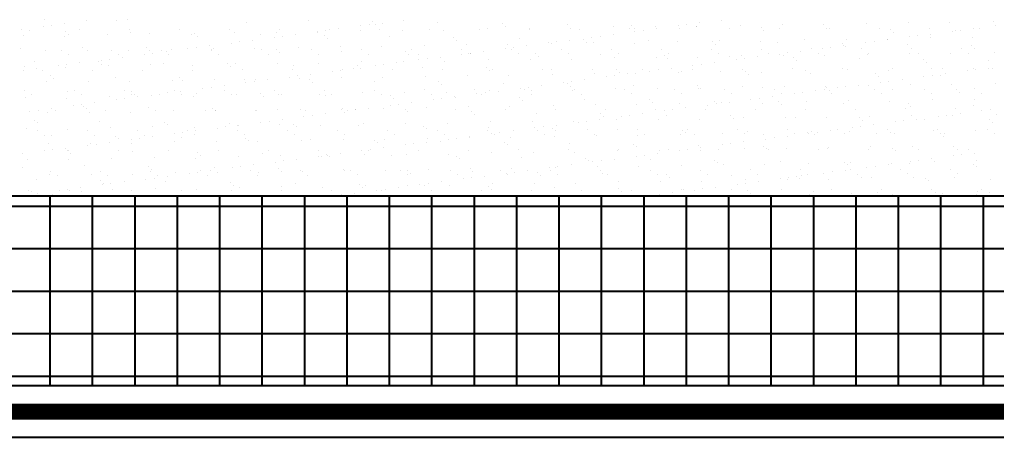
# Model space of a CAD drawing. Header units: centimetres. Extents: x -5119 to 2082, y -6603 to -947.
# Drawn here: x 636.2 to 757.7, y -3478.4 to -3426.3 of the extents above; entities that cross this region are included whole.
import ezdxf

# ---------------------------------------------------------------- set-up
doc = ezdxf.new("R2010")
doc.units = ezdxf.units.CM
doc.header["$LTSCALE"] = 100
doc.header["$MEASUREMENT"] = 0
for name, color, linetype in [('A807-Details-Railing and Cat ladder$0$A-HATCH-14', 14, 'Continuous'), ('A807-Details-Railing and Cat ladder$0$A-HATH-CONC', 253, 'Continuous'), ('A807-Details-Railing and Cat ladder$0$A-LITE2', 23, 'Continuous'), ('A807-Details-Railing and Cat ladder$0$A-WATERPROOFING', 7, 'Continuous')]:
    doc.layers.add(name, color=color, linetype=linetype)
doc.styles.add('A807-Details-Railing and Cat ladder$0$ARIAL', font='arial.ttf', dxfattribs={"width": 0.9})
doc.styles.add('A807-Details-Railing and Cat ladder$0$DIM1', font='simplex.shx', dxfattribs={"width": 0.8})
doc.dimstyles.new('A807-Details-Railing and Cat ladder$0$A-20-DIM-INT', dxfattribs={"dimscale": 20, "dimtxt": 2.5, "dimasz": 0.2, "dimexe": 1, "dimexo": 1, "dimgap": 1, "dimtad": 1, "dimlfac": 0.001, "dimdsep": 46, "dimtxsty": 'A807-Details-Railing and Cat ladder$0$ARIAL', "dimblk": 'A807-Details-Railing and Cat ladder$0$_ARCHTICK', "dimcen": 0.025, "dimclrd": 8, "dimclre": 8, "dimclrt": 7, "dimazin": 2, "dimtfac": 1, "dimtix": 1, "dimtmove": 2, "dimatfit": 3, "dimfxl": 1, "dimtolj": 1, "dimtzin": 0, "dimlwd": -1, "dimlwe": -1, "dimarcsym": 0})

# ---------------------------------------------------------------- blocks, each defined once
blk = doc.blocks.new('A807-Details-Railing and Cat ladder$0$_ARCHTICK')
at = {"color": 0, "linetype": 'ByBlock', "const_width": 0.15}
blk.add_lwpolyline([(-0.5, -0.5), (0.5, 0.5)], dxfattribs=at)
blk = doc.blocks.new('*D24')
at = {"layer": 'A807-Details-Railing and Cat ladder$0$A-HATH-CONC', "color": 8, "ltscale": 0.8, "transparency": 16777216}
for p, q in [((792.71, -3306.48), (752.76, -3306.48)), ((772.76, -3306.48), (772.76, -3331.17)), ((772.76, -3506.24), (772.76, -3446.6)), ((792.71, -3506.24), (752.76, -3506.24))]:
    blk.add_line(p, q, dxfattribs=at)
at = {"layer": 'Defpoints', "color": 0, "ltscale": 0.8, "transparency": 16777216}
for p in [(772.76, -3306.48), (812.71, -3306.48), (812.71, -3506.24)]:
    blk.add_point(p, dxfattribs=at)
at = {"layer": 'A807-Details-Railing and Cat ladder$0$A-HATH-CONC', "color": 8, "ltscale": 0.8, "transparency": 16777216, "xscale": 4, "yscale": 4, "zscale": 4}
for p, rotation in [((772.76, -3306.48), 90), ((772.76, -3506.24), 270)]:
    blk.add_blockref('A807-Details-Railing and Cat ladder$0$_ARCHTICK', p, dxfattribs=dict(at, rotation=rotation))
at = {"layer": 'A807-Details-Railing and Cat ladder$0$A-HATH-CONC', "color": 7, "ltscale": 0.8, "transparency": 16777216, "insert": (757.58, -3388.88), "char_height": 20, "attachment_point": 5, "rotation": 90, "style": 'A807-Details-Railing and Cat ladder$0$DIM1'}
blk.add_mtext('\\A1;199.76', dxfattribs=at)

msp = doc.modelspace()

# ---------------------------------------------------------------- linework, layer by layer
at = {"layer": 'A807-Details-Railing and Cat ladder$0$A-HATCH-14', "color": 8, "linetype": 'Continuous'}
for p, q in [((639.178, -3427.167), (639.178, -3427.167)), ((639.276, -3426.401), (639.276, -3426.401)), ((640.218, -3427.03), (640.218, -3427.03)), ((641.842, -3426.816), (641.842, -3426.816)), ((644.555, -3426.459), (644.555, -3426.459)), ((648.304, -3426.422), (648.304, -3426.422)), ((649.615, -3426.359), (649.615, -3426.359)), ((664.408, -3426.667), (664.408, -3426.667)), ((672.151, -3426.506), (672.151, -3426.506)), ((678.66, -3427.141), (678.66, -3427.141)), ((679.7, -3427.004), (679.7, -3427.004)), ((680.145, -3426.575), (680.145, -3426.575)), ((680.513, -3426.913), (680.513, -3426.913)), ((681.324, -3426.791), (681.324, -3426.791)), ((684.037, -3426.433), (684.037, -3426.433)), ((688.256, -3426.752), (688.256, -3426.752)), ((696.249, -3426.82), (696.249, -3426.82)), ((696.617, -3427.158), (696.617, -3427.158)), ((704.36, -3426.997), (704.36, -3426.997)), ((710.144, -3427.261), (710.144, -3427.261)), ((712.354, -3427.066), (712.354, -3427.066)), ((715.373, -3427.194), (715.373, -3427.194)), ((718.142, -3427.115), (718.142, -3427.115)), ((719.181, -3426.979), (719.181, -3426.979)), ((720.465, -3427.242), (720.465, -3427.242)), ((720.483, -3427.219), (720.483, -3427.219)), ((720.805, -3426.765), (720.805, -3426.765)), ((723.519, -3426.408), (723.519, -3426.408)), ((725.879, -3427.024), (725.879, -3427.024)), ((728.458, -3427.311), (728.458, -3427.311)), ((731.107, -3426.958), (731.107, -3426.958)), ((736.218, -3426.982), (736.218, -3426.982)), ((741.613, -3426.788), (741.613, -3426.788)), ((746.842, -3426.721), (746.842, -3426.721)), ((751.952, -3426.745), (751.952, -3426.745)), ((757.347, -3426.551), (757.347, -3426.551)), ((757.623, -3427.09), (757.623, -3427.09)), ((636.465, -3427.524), (636.465, -3427.524)), ((636.701, -3428.377), (636.701, -3428.377)), ((637.483, -3427.651), (637.483, -3427.651)), ((641.811, -3428.401), (641.811, -3428.401)), ((641.93, -3427.838), (641.93, -3427.838)), ((642.298, -3428.175), (642.298, -3428.175)), ((643.704, -3427.639), (643.704, -3427.639)), ((647.206, -3428.207), (647.206, -3428.207)), ((649.925, -3427.628), (649.925, -3427.628)), ((650.041, -3428.014), (650.041, -3428.014)), ((652.435, -3428.14), (652.435, -3428.14)), ((656.146, -3427.617), (656.146, -3427.617)), ((657.545, -3428.165), (657.545, -3428.165)), ((658.035, -3428.083), (658.035, -3428.083)), ((658.403, -3428.42), (658.403, -3428.42)), ((662.367, -3427.606), (662.367, -3427.606)), ((662.941, -3427.971), (662.941, -3427.971)), ((666.146, -3428.26), (666.146, -3428.26)), ((667.906, -3428.557), (667.906, -3428.557)), ((668.17, -3427.904), (668.17, -3427.904)), ((668.588, -3427.594), (668.588, -3427.594)), ((668.945, -3428.42), (668.945, -3428.42)), ((670.569, -3428.206), (670.569, -3428.206)), ((673.28, -3427.928), (673.28, -3427.928)), ((673.283, -3427.849), (673.283, -3427.849)), ((674.139, -3428.328), (674.139, -3428.328)), ((674.322, -3427.712), (674.322, -3427.712)), ((674.808, -3427.583), (674.808, -3427.583)), ((675.947, -3427.498), (675.947, -3427.498)), ((678.675, -3427.734), (678.675, -3427.734)), ((681.029, -3427.572), (681.029, -3427.572)), ((682.251, -3428.505), (682.251, -3428.505)), ((683.904, -3427.667), (683.904, -3427.667)), ((687.25, -3427.56), (687.25, -3427.56)), ((689.014, -3427.692), (689.014, -3427.692)), ((690.244, -3428.574), (690.244, -3428.574)), ((693.471, -3427.549), (693.471, -3427.549)), ((694.41, -3427.497), (694.41, -3427.497)), ((699.639, -3427.431), (699.639, -3427.431)), ((699.692, -3427.538), (699.692, -3427.538)), ((704.749, -3427.455), (704.749, -3427.455)), ((705.913, -3427.526), (705.913, -3427.526)), ((707.387, -3428.531), (707.387, -3428.531)), ((708.427, -3428.394), (708.427, -3428.394)), ((710.051, -3428.181), (710.051, -3428.181)), ((712.134, -3427.515), (712.134, -3427.515)), ((712.722, -3427.403), (712.722, -3427.403)), ((712.765, -3427.823), (712.765, -3427.823)), ((713.804, -3427.687), (713.804, -3427.687)), ((715.428, -3427.473), (715.428, -3427.473)), ((718.355, -3427.504), (718.355, -3427.504)), ((724.575, -3427.493), (724.575, -3427.493)), ((728.827, -3427.648), (728.827, -3427.648)), ((730.796, -3427.481), (730.796, -3427.481)), ((736.57, -3427.488), (736.57, -3427.488)), ((737.017, -3427.47), (737.017, -3427.47)), ((743.238, -3427.459), (743.238, -3427.459)), ((744.563, -3427.556), (744.563, -3427.556)), ((744.931, -3427.894), (744.931, -3427.894)), ((746.869, -3428.506), (746.869, -3428.506)), ((747.909, -3428.369), (747.909, -3428.369)), ((749.459, -3427.447), (749.459, -3427.447)), ((749.533, -3428.155), (749.533, -3428.155)), ((752.246, -3427.798), (752.246, -3427.798)), ((752.674, -3427.733), (752.674, -3427.733)), ((753.286, -3427.661), (753.286, -3427.661)), ((754.772, -3428.527), (754.772, -3428.527)), ((754.91, -3427.447), (754.91, -3427.447)), ((755.68, -3427.436), (755.68, -3427.436)), ((644.036, -3429.768), (644.036, -3429.768)), ((659.815, -3429.622), (659.815, -3429.622)), ((662.528, -3429.265), (662.528, -3429.265)), ((663.568, -3429.128), (663.568, -3429.128)), ((665.192, -3428.914), (665.192, -3428.914)), ((670.871, -3429.777), (670.871, -3429.777)), ((674.508, -3428.666), (674.508, -3428.666)), ((676.1, -3429.71), (676.1, -3429.71)), ((681.21, -3429.735), (681.21, -3429.735)), ((686.605, -3429.54), (686.605, -3429.54)), ((690.612, -3428.911), (690.612, -3428.911)), ((691.834, -3429.474), (691.834, -3429.474)), ((696.944, -3429.498), (696.944, -3429.498)), ((698.355, -3428.75), (698.355, -3428.75)), ((699.297, -3429.596), (699.297, -3429.596)), ((702.01, -3429.239), (702.01, -3429.239)), ((702.34, -3429.304), (702.34, -3429.304)), ((703.05, -3429.102), (703.05, -3429.102)), ((704.674, -3428.889), (704.674, -3428.889)), ((706.349, -3428.819), (706.349, -3428.819)), ((706.717, -3429.156), (706.717, -3429.156)), ((707.569, -3429.237), (707.569, -3429.237)), ((712.679, -3429.261), (712.679, -3429.261)), ((714.46, -3428.996), (714.46, -3428.996)), ((718.074, -3429.067), (718.074, -3429.067)), ((722.453, -3429.064), (722.453, -3429.064)), ((722.821, -3429.402), (722.821, -3429.402)), ((723.303, -3429), (723.303, -3429)), ((728.413, -3429.025), (728.413, -3429.025)), ((730.564, -3429.241), (730.564, -3429.241)), ((733.809, -3428.83), (733.809, -3428.83)), ((737.155, -3429.785), (737.155, -3429.785)), ((738.558, -3429.31), (738.558, -3429.31)), ((738.779, -3429.571), (738.779, -3429.571)), ((738.926, -3429.647), (738.926, -3429.647)), ((739.038, -3428.764), (739.038, -3428.764)), ((741.492, -3429.213), (741.492, -3429.213)), ((742.532, -3429.077), (742.532, -3429.077)), ((744.148, -3428.788), (744.148, -3428.788)), ((744.156, -3428.863), (744.156, -3428.863)), ((746.669, -3429.486), (746.669, -3429.486)), ((749.543, -3428.594), (749.543, -3428.594)), ((754.662, -3429.555), (754.662, -3429.555)), ((636.293, -3429.928), (636.293, -3429.928)), ((639.402, -3430.25), (639.402, -3430.25)), ((641.442, -3430.173), (641.442, -3430.173)), ((642.285, -3430.71), (642.285, -3430.71)), ((644.631, -3430.183), (644.631, -3430.183)), ((647.663, -3430.162), (647.663, -3430.162)), ((648.506, -3430.698), (648.506, -3430.698)), ((649.741, -3430.208), (649.741, -3430.208)), ((651.774, -3430.681), (651.774, -3430.681)), ((652.03, -3429.836), (652.03, -3429.836)), ((652.398, -3430.174), (652.398, -3430.174)), ((652.814, -3430.544), (652.814, -3430.544)), ((653.884, -3430.15), (653.884, -3430.15)), ((654.438, -3430.33), (654.438, -3430.33)), ((654.727, -3430.687), (654.727, -3430.687)), ((655.137, -3430.013), (655.137, -3430.013)), ((657.151, -3429.973), (657.151, -3429.973)), ((658.191, -3429.836), (658.191, -3429.836)), ((660.105, -3430.139), (660.105, -3430.139)), ((660.141, -3430.013), (660.141, -3430.013)), ((660.366, -3429.947), (660.366, -3429.947)), ((660.947, -3430.676), (660.947, -3430.676)), ((665.476, -3429.971), (665.476, -3429.971)), ((666.326, -3430.128), (666.326, -3430.128)), ((667.168, -3430.665), (667.168, -3430.665)), ((668.134, -3430.082), (668.134, -3430.082)), ((668.503, -3430.419), (668.503, -3430.419)), ((672.547, -3430.117), (672.547, -3430.117)), ((673.389, -3430.653), (673.389, -3430.653)), ((676.246, -3430.258), (676.246, -3430.258)), ((678.768, -3430.105), (678.768, -3430.105)), ((679.61, -3430.642), (679.61, -3430.642)), ((684.239, -3430.327), (684.239, -3430.327)), ((684.607, -3430.664), (684.607, -3430.664)), ((684.989, -3430.094), (684.989, -3430.094)), ((685.831, -3430.631), (685.831, -3430.631)), ((688.543, -3431.012), (688.543, -3431.012)), ((691.209, -3430.083), (691.209, -3430.083)), ((691.256, -3430.655), (691.256, -3430.655)), ((692.052, -3430.619), (692.052, -3430.619)), ((692.296, -3430.518), (692.296, -3430.518)), ((692.35, -3430.504), (692.35, -3430.504)), ((693.92, -3430.304), (693.92, -3430.304)), ((696.633, -3429.947), (696.633, -3429.947)), ((697.43, -3430.071), (697.43, -3430.071)), ((697.673, -3429.81), (697.673, -3429.81)), ((698.273, -3430.608), (698.273, -3430.608)), ((700.344, -3430.572), (700.344, -3430.572)), ((700.712, -3430.91), (700.712, -3430.91)), ((703.651, -3430.06), (703.651, -3430.06)), ((704.494, -3430.597), (704.494, -3430.597)), ((708.455, -3430.749), (708.455, -3430.749)), ((709.872, -3430.049), (709.872, -3430.049)), ((710.714, -3430.585), (710.714, -3430.585)), ((716.093, -3430.037), (716.093, -3430.037)), ((716.448, -3430.817), (716.448, -3430.817)), ((716.935, -3430.574), (716.935, -3430.574)), ((722.314, -3430.026), (722.314, -3430.026)), ((723.156, -3430.563), (723.156, -3430.563)), ((724.559, -3430.994), (724.559, -3430.994)), ((726.004, -3430.873), (726.004, -3430.873)), ((728.024, -3430.987), (728.024, -3430.987)), ((728.535, -3430.015), (728.535, -3430.015)), ((729.377, -3430.551), (729.377, -3430.551)), ((730.738, -3430.629), (730.738, -3430.629)), ((731.233, -3430.807), (731.233, -3430.807)), ((731.778, -3430.492), (731.778, -3430.492)), ((733.402, -3430.279), (733.402, -3430.279)), ((734.756, -3430.004), (734.756, -3430.004)), ((735.598, -3430.54), (735.598, -3430.54)), ((736.115, -3429.921), (736.115, -3429.921)), ((736.343, -3430.831), (736.343, -3430.831)), ((740.976, -3429.992), (740.976, -3429.992)), ((741.739, -3430.637), (741.739, -3430.637)), ((741.819, -3430.529), (741.819, -3430.529)), ((746.968, -3430.57), (746.968, -3430.57)), ((747.197, -3429.981), (747.197, -3429.981)), ((748.04, -3430.518), (748.04, -3430.518)), ((752.078, -3430.595), (752.078, -3430.595)), ((753.418, -3429.97), (753.418, -3429.97)), ((754.261, -3430.506), (754.261, -3430.506)), ((755.031, -3429.892), (755.031, -3429.892)), ((757.473, -3430.4), (757.473, -3430.4)), ((636.827, -3432.226), (636.827, -3432.226)), ((638.031, -3431.521), (638.031, -3431.521)), ((641.02, -3432.097), (641.02, -3432.097)), ((642.06, -3431.96), (642.06, -3431.96)), ((643.684, -3431.746), (643.684, -3431.746)), ((646.025, -3431.59), (646.025, -3431.59)), ((646.393, -3431.927), (646.393, -3431.927)), ((646.397, -3431.389), (646.397, -3431.389)), ((647.332, -3432.056), (647.332, -3432.056)), ((647.437, -3431.252), (647.437, -3431.252)), ((649.061, -3431.038), (649.061, -3431.038)), ((652.561, -3431.989), (652.561, -3431.989)), ((654.136, -3431.766), (654.136, -3431.766)), ((657.671, -3432.014), (657.671, -3432.014)), ((662.129, -3431.835), (662.129, -3431.835)), ((662.497, -3432.172), (662.497, -3432.172)), ((663.067, -3431.82), (663.067, -3431.82)), ((668.296, -3431.753), (668.296, -3431.753)), ((670.24, -3432.012), (670.24, -3432.012)), ((673.406, -3431.777), (673.406, -3431.777)), ((678.234, -3432.08), (678.234, -3432.08)), ((678.801, -3431.583), (678.801, -3431.583)), ((680.502, -3432.071), (680.502, -3432.071)), ((681.541, -3431.934), (681.541, -3431.934)), ((683.165, -3431.72), (683.165, -3431.72)), ((684.03, -3431.516), (684.03, -3431.516)), ((685.879, -3431.363), (685.879, -3431.363)), ((686.919, -3431.226), (686.919, -3431.226)), ((689.14, -3431.541), (689.14, -3431.541)), ((694.536, -3431.346), (694.536, -3431.346)), ((699.764, -3431.28), (699.764, -3431.28)), ((704.875, -3431.304), (704.875, -3431.304)), ((710.27, -3431.11), (710.27, -3431.11)), ((715.499, -3431.043), (715.499, -3431.043)), ((716.816, -3431.155), (716.816, -3431.155)), ((719.983, -3432.045), (719.983, -3432.045)), ((720.609, -3431.068), (720.609, -3431.068)), ((721.023, -3431.908), (721.023, -3431.908)), ((722.647, -3431.694), (722.647, -3431.694)), ((725.361, -3431.337), (725.361, -3431.337)), ((726.4, -3431.2), (726.4, -3431.2)), ((732.553, -3431.063), (732.553, -3431.063)), ((732.921, -3431.4), (732.921, -3431.4)), ((740.664, -3431.239), (740.664, -3431.239)), ((748.657, -3431.308), (748.657, -3431.308)), ((749.026, -3431.645), (749.026, -3431.645)), ((756.769, -3431.485), (756.769, -3431.485)), ((636.682, -3432.668), (636.682, -3432.668)), ((638.306, -3432.454), (638.306, -3432.454)), ((639.096, -3432.653), (639.096, -3432.653)), ((640.019, -3433.343), (640.019, -3433.343)), ((641.937, -3432.251), (641.937, -3432.251)), ((645.317, -3432.642), (645.317, -3432.642)), ((651.538, -3432.63), (651.538, -3432.63)), ((657.759, -3432.619), (657.759, -3432.619)), ((663.98, -3432.608), (663.98, -3432.608)), ((670.201, -3432.597), (670.201, -3432.597)), ((670.787, -3433.35), (670.787, -3433.35)), ((672.411, -3433.136), (672.411, -3433.136)), ((675.124, -3432.779), (675.124, -3432.779)), ((676.164, -3432.642), (676.164, -3432.642)), ((676.422, -3432.585), (676.422, -3432.585)), ((677.788, -3432.428), (677.788, -3432.428)), ((678.602, -3432.418), (678.602, -3432.418)), ((682.643, -3432.574), (682.643, -3432.574)), ((686.345, -3432.257), (686.345, -3432.257)), ((686.731, -3433.389), (686.731, -3433.389)), ((688.864, -3432.563), (688.864, -3432.563)), ((691.96, -3433.323), (691.96, -3433.323)), ((694.338, -3432.325), (694.338, -3432.325)), ((694.707, -3432.663), (694.707, -3432.663)), ((695.084, -3432.551), (695.084, -3432.551)), ((697.07, -3433.347), (697.07, -3433.347)), ((701.305, -3432.54), (701.305, -3432.54)), ((702.45, -3432.502), (702.45, -3432.502)), ((702.466, -3433.153), (702.466, -3433.153)), ((707.526, -3432.529), (707.526, -3432.529)), ((707.695, -3433.086), (707.695, -3433.086)), ((710.269, -3433.324), (710.269, -3433.324)), ((710.443, -3432.571), (710.443, -3432.571)), ((710.811, -3432.908), (710.811, -3432.908)), ((711.893, -3433.11), (711.893, -3433.11)), ((712.805, -3433.111), (712.805, -3433.111)), ((713.747, -3432.517), (713.747, -3432.517)), ((714.606, -3432.753), (714.606, -3432.753)), ((715.646, -3432.616), (715.646, -3432.616)), ((717.27, -3432.402), (717.27, -3432.402)), ((718.2, -3432.916), (718.2, -3432.916)), ((718.554, -3432.747), (718.554, -3432.747)), ((719.968, -3432.506), (719.968, -3432.506)), ((723.429, -3432.849), (723.429, -3432.849)), ((726.189, -3432.495), (726.189, -3432.495)), ((726.548, -3432.816), (726.548, -3432.816)), ((726.916, -3433.153), (726.916, -3433.153)), ((728.539, -3432.874), (728.539, -3432.874)), ((732.41, -3432.483), (732.41, -3432.483)), ((733.934, -3432.68), (733.934, -3432.68)), ((734.659, -3432.993), (734.659, -3432.993)), ((738.631, -3432.472), (738.631, -3432.472)), ((739.163, -3432.613), (739.163, -3432.613)), ((742.652, -3433.061), (742.652, -3433.061)), ((743.02, -3433.399), (743.02, -3433.399)), ((744.274, -3432.637), (744.274, -3432.637)), ((744.851, -3432.461), (744.851, -3432.461)), ((748.711, -3433.435), (748.711, -3433.435)), ((749.669, -3432.443), (749.669, -3432.443)), ((749.751, -3433.298), (749.751, -3433.298)), ((750.763, -3433.238), (750.763, -3433.238)), ((751.072, -3432.45), (751.072, -3432.45)), ((751.375, -3433.085), (751.375, -3433.085)), ((754.088, -3432.727), (754.088, -3432.727)), ((754.898, -3432.376), (754.898, -3432.376)), ((755.128, -3432.59), (755.128, -3432.59)), ((756.752, -3432.377), (756.752, -3432.377)), ((757.293, -3432.438), (757.293, -3432.438)), ((639.528, -3434.099), (639.528, -3434.099)), ((640.388, -3433.68), (640.388, -3433.68)), ((644.757, -3434.032), (644.757, -3434.032)), ((648.131, -3433.52), (648.131, -3433.52)), ((649.867, -3434.057), (649.867, -3434.057)), ((655.262, -3433.862), (655.262, -3433.862)), ((656.124, -3433.588), (656.124, -3433.588)), ((656.492, -3433.926), (656.492, -3433.926)), ((660.491, -3433.796), (660.491, -3433.796)), ((661.657, -3434.552), (661.657, -3434.552)), ((664.235, -3433.765), (664.235, -3433.765)), ((664.37, -3434.195), (664.37, -3434.195)), ((665.41, -3434.058), (665.41, -3434.058)), ((665.601, -3433.82), (665.601, -3433.82)), ((667.034, -3433.844), (667.034, -3433.844)), ((669.747, -3433.487), (669.747, -3433.487)), ((670.997, -3433.626), (670.997, -3433.626)), ((672.229, -3433.833), (672.229, -3433.833)), ((672.597, -3434.171), (672.597, -3434.171)), ((676.226, -3433.559), (676.226, -3433.559)), ((680.34, -3434.01), (680.34, -3434.01)), ((681.336, -3433.584), (681.336, -3433.584)), ((688.333, -3434.079), (688.333, -3434.079)), ((688.702, -3434.416), (688.702, -3434.416)), ((696.445, -3434.255), (696.445, -3434.255)), ((701.139, -3434.526), (701.139, -3434.526)), ((703.852, -3434.169), (703.852, -3434.169)), ((704.438, -3434.324), (704.438, -3434.324)), ((704.806, -3434.661), (704.806, -3434.661)), ((704.892, -3434.032), (704.892, -3434.032)), ((706.516, -3433.818), (706.516, -3433.818)), ((709.229, -3433.461), (709.229, -3433.461)), ((712.549, -3434.501), (712.549, -3434.501)), ((720.543, -3434.569), (720.543, -3434.569)), ((731.359, -3434.656), (731.359, -3434.656)), ((740.621, -3434.5), (740.621, -3434.5)), ((741.865, -3434.486), (741.865, -3434.486)), ((743.334, -3434.143), (743.334, -3434.143)), ((744.374, -3434.006), (744.374, -3434.006)), ((745.998, -3433.792), (745.998, -3433.792)), ((747.094, -3434.419), (747.094, -3434.419)), ((752.204, -3434.444), (752.204, -3434.444)), ((757.599, -3434.249), (757.599, -3434.249)), ((636.835, -3435.187), (636.835, -3435.187)), ((637.677, -3435.723), (637.677, -3435.723)), ((642.126, -3435.273), (642.126, -3435.273)), ((643.056, -3435.175), (643.056, -3435.175)), ((643.898, -3435.712), (643.898, -3435.712)), ((649.277, -3435.164), (649.277, -3435.164)), ((650.119, -3435.341), (650.119, -3435.341)), ((650.119, -3435.701), (650.119, -3435.701)), ((650.487, -3435.679), (650.487, -3435.679)), ((652.687, -3435.839), (652.687, -3435.839)), ((653.616, -3435.61), (653.616, -3435.61)), ((654.656, -3435.474), (654.656, -3435.474)), ((655.497, -3435.153), (655.497, -3435.153)), ((656.28, -3435.26), (656.28, -3435.26)), ((656.34, -3435.689), (656.34, -3435.689)), ((657.797, -3435.863), (657.797, -3435.863)), ((658.23, -3435.518), (658.23, -3435.518)), ((658.993, -3434.903), (658.993, -3434.903)), ((660.033, -3434.766), (660.033, -3434.766)), ((661.718, -3435.141), (661.718, -3435.141)), ((662.561, -3435.678), (662.561, -3435.678)), ((663.193, -3435.669), (663.193, -3435.669)), ((666.224, -3435.587), (666.224, -3435.587)), ((667.939, -3435.13), (667.939, -3435.13)), ((668.421, -3435.602), (668.421, -3435.602)), ((668.782, -3435.667), (668.782, -3435.667)), ((673.532, -3435.626), (673.532, -3435.626)), ((674.16, -3435.119), (674.16, -3435.119)), ((674.335, -3435.763), (674.335, -3435.763)), ((675.002, -3435.655), (675.002, -3435.655)), ((678.927, -3435.432), (678.927, -3435.432)), ((680.381, -3435.108), (680.381, -3435.108)), ((681.223, -3435.644), (681.223, -3435.644)), ((682.328, -3435.832), (682.328, -3435.832)), ((684.156, -3435.365), (684.156, -3435.365)), ((686.602, -3435.096), (686.602, -3435.096)), ((687.444, -3435.633), (687.444, -3435.633)), ((689.266, -3435.39), (689.266, -3435.39)), ((692.823, -3435.085), (692.823, -3435.085)), ((693.098, -3435.585), (693.098, -3435.585)), ((693.665, -3435.622), (693.665, -3435.622)), ((694.138, -3435.448), (694.138, -3435.448)), ((694.661, -3435.196), (694.661, -3435.196)), ((695.762, -3435.234), (695.762, -3435.234)), ((698.475, -3434.877), (698.475, -3434.877)), ((699.044, -3435.074), (699.044, -3435.074)), ((699.515, -3434.74), (699.515, -3434.74)), ((699.886, -3435.61), (699.886, -3435.61)), ((699.89, -3435.129), (699.89, -3435.129)), ((705, -3435.153), (705, -3435.153)), ((705.265, -3435.062), (705.265, -3435.062)), ((706.107, -3435.599), (706.107, -3435.599)), ((710.396, -3434.959), (710.396, -3434.959)), ((711.485, -3435.051), (711.485, -3435.051)), ((712.328, -3435.588), (712.328, -3435.588)), ((715.625, -3434.892), (715.625, -3434.892)), ((717.706, -3435.04), (717.706, -3435.04)), ((718.549, -3435.576), (718.549, -3435.576)), ((720.735, -3434.917), (720.735, -3434.917)), ((720.911, -3434.907), (720.911, -3434.907)), ((723.927, -3435.028), (723.927, -3435.028)), ((724.77, -3435.565), (724.77, -3435.565)), ((726.13, -3434.722), (726.13, -3434.722)), ((728.654, -3434.746), (728.654, -3434.746)), ((730.148, -3435.017), (730.148, -3435.017)), ((730.99, -3435.554), (730.99, -3435.554)), ((732.58, -3435.559), (732.58, -3435.559)), ((733.619, -3435.422), (733.619, -3435.422)), ((735.243, -3435.208), (735.243, -3435.208)), ((736.369, -3435.006), (736.369, -3435.006)), ((736.469, -3434.68), (736.469, -3434.68)), ((736.647, -3434.815), (736.647, -3434.815)), ((737.015, -3435.152), (737.015, -3435.152)), ((737.211, -3435.542), (737.211, -3435.542)), ((737.957, -3434.851), (737.957, -3434.851)), ((738.996, -3434.714), (738.996, -3434.714)), ((742.59, -3434.994), (742.59, -3434.994)), ((743.432, -3435.531), (743.432, -3435.531)), ((744.758, -3434.991), (744.758, -3434.991)), ((748.811, -3434.983), (748.811, -3434.983)), ((749.653, -3435.52), (749.653, -3435.52)), ((752.752, -3435.06), (752.752, -3435.06)), ((753.12, -3435.397), (753.12, -3435.397)), ((755.032, -3434.972), (755.032, -3434.972)), ((755.874, -3435.509), (755.874, -3435.509)), ((636.953, -3436.075), (636.953, -3436.075)), ((642.063, -3436.1), (642.063, -3436.1)), ((642.862, -3437.026), (642.862, -3437.026)), ((643.901, -3436.889), (643.901, -3436.889)), ((645.525, -3436.676), (645.525, -3436.676)), ((647.458, -3435.905), (647.458, -3435.905)), ((648.239, -3436.318), (648.239, -3436.318)), ((649.279, -3436.181), (649.279, -3436.181)), ((650.903, -3435.968), (650.903, -3435.968)), ((666.592, -3435.924), (666.592, -3435.924)), ((682.343, -3437.001), (682.343, -3437.001)), ((682.696, -3436.169), (682.696, -3436.169)), ((683.383, -3436.864), (683.383, -3436.864)), ((685.007, -3436.65), (685.007, -3436.65)), ((687.721, -3436.293), (687.721, -3436.293)), ((688.76, -3436.156), (688.76, -3436.156)), ((690.384, -3435.942), (690.384, -3435.942)), ((690.439, -3436.009), (690.439, -3436.009)), ((698.433, -3436.077), (698.433, -3436.077)), ((698.801, -3436.415), (698.801, -3436.415)), ((702.591, -3437.002), (702.591, -3437.002)), ((706.544, -3436.254), (706.544, -3436.254)), ((707.82, -3436.935), (707.82, -3436.935)), ((712.931, -3436.96), (712.931, -3436.96)), ((714.537, -3436.323), (714.537, -3436.323)), ((714.906, -3436.66), (714.906, -3436.66)), ((718.326, -3436.765), (718.326, -3436.765)), ((721.825, -3436.975), (721.825, -3436.975)), ((722.649, -3436.499), (722.649, -3436.499)), ((722.865, -3436.838), (722.865, -3436.838)), ((723.555, -3436.699), (723.555, -3436.699)), ((724.489, -3436.624), (724.489, -3436.624)), ((727.202, -3436.267), (727.202, -3436.267)), ((728.242, -3436.13), (728.242, -3436.13)), ((728.665, -3436.723), (728.665, -3436.723)), ((729.866, -3435.916), (729.866, -3435.916)), ((730.642, -3436.568), (730.642, -3436.568)), ((731.01, -3436.905), (731.01, -3436.905)), ((734.06, -3436.529), (734.06, -3436.529)), ((738.753, -3436.744), (738.753, -3436.744)), ((739.289, -3436.462), (739.289, -3436.462)), ((744.399, -3436.486), (744.399, -3436.486)), ((746.747, -3436.813), (746.747, -3436.813)), ((749.795, -3436.292), (749.795, -3436.292)), ((754.858, -3436.99), (754.858, -3436.99)), ((755.024, -3436.225), (755.024, -3436.225)), ((637.484, -3437.734), (637.484, -3437.734)), ((638.524, -3437.597), (638.524, -3437.597)), ((639.654, -3437.948), (639.654, -3437.948)), ((640.148, -3437.384), (640.148, -3437.384)), ((640.71, -3437.655), (640.71, -3437.655)), ((644.114, -3437.095), (644.114, -3437.095)), ((644.482, -3437.432), (644.482, -3437.432)), ((644.883, -3437.881), (644.883, -3437.881)), ((646.931, -3437.644), (646.931, -3437.644)), ((649.993, -3437.906), (649.993, -3437.906)), ((652.225, -3437.271), (652.225, -3437.271)), ((653.152, -3437.633), (653.152, -3437.633)), ((655.388, -3437.711), (655.388, -3437.711)), ((659.372, -3437.621), (659.372, -3437.621)), ((660.218, -3437.34), (660.218, -3437.34)), ((660.587, -3437.677), (660.587, -3437.677)), ((660.617, -3437.645), (660.617, -3437.645)), ((665.593, -3437.61), (665.593, -3437.61)), ((665.727, -3437.669), (665.727, -3437.669)), ((668.33, -3437.517), (668.33, -3437.517)), ((671.123, -3437.475), (671.123, -3437.475)), ((671.814, -3437.599), (671.814, -3437.599)), ((672.629, -3438.279), (672.629, -3438.279)), ((674.253, -3438.066), (674.253, -3438.066)), ((676.323, -3437.585), (676.323, -3437.585)), ((676.352, -3437.408), (676.352, -3437.408)), ((676.691, -3437.923), (676.691, -3437.923)), ((676.966, -3437.708), (676.966, -3437.708)), ((678.006, -3437.572), (678.006, -3437.572)), ((678.035, -3437.587), (678.035, -3437.587)), ((679.63, -3437.358), (679.63, -3437.358)), ((681.462, -3437.433), (681.462, -3437.433)), ((684.256, -3437.576), (684.256, -3437.576)), ((684.434, -3437.762), (684.434, -3437.762)), ((686.857, -3437.238), (686.857, -3437.238)), ((690.477, -3437.565), (690.477, -3437.565)), ((692.086, -3437.172), (692.086, -3437.172)), ((692.428, -3437.831), (692.428, -3437.831)), ((692.796, -3438.168), (692.796, -3438.168)), ((696.698, -3437.554), (696.698, -3437.554)), ((697.196, -3437.196), (697.196, -3437.196)), ((700.539, -3438.007), (700.539, -3438.007)), ((702.919, -3437.542), (702.919, -3437.542)), ((708.532, -3438.076), (708.532, -3438.076)), ((709.139, -3437.531), (709.139, -3437.531)), ((712.111, -3438.254), (712.111, -3438.254)), ((713.735, -3438.04), (713.735, -3438.04)), ((715.36, -3437.52), (715.36, -3437.52)), ((716.448, -3437.683), (716.448, -3437.683)), ((716.644, -3438.252), (716.644, -3438.252)), ((717.488, -3437.546), (717.488, -3437.546)), ((719.112, -3437.332), (719.112, -3437.332)), ((721.581, -3437.508), (721.581, -3437.508)), ((727.802, -3437.497), (727.802, -3437.497)), ((734.023, -3437.486), (734.023, -3437.486)), ((740.244, -3437.474), (740.244, -3437.474)), ((746.465, -3437.463), (746.465, -3437.463)), ((747.115, -3437.151), (747.115, -3437.151)), ((747.219, -3438.268), (747.219, -3438.268)), ((751.593, -3438.228), (751.593, -3438.228)), ((752.33, -3438.293), (752.33, -3438.293)), ((752.686, -3437.452), (752.686, -3437.452)), ((753.217, -3438.014), (753.217, -3438.014)), ((755.93, -3437.657), (755.93, -3437.657)), ((756.97, -3437.52), (756.97, -3437.52)), ((757.725, -3438.098), (757.725, -3438.098)), ((638.109, -3438.848), (638.109, -3438.848)), ((638.477, -3439.185), (638.477, -3439.185)), ((646.22, -3439.025), (646.22, -3439.025)), ((654.213, -3439.093), (654.213, -3439.093)), ((654.582, -3439.431), (654.582, -3439.431)), ((662.325, -3439.27), (662.325, -3439.27)), ((663.318, -3439.518), (663.318, -3439.518)), ((663.499, -3439.482), (663.499, -3439.482)), ((666.212, -3439.124), (666.212, -3439.124)), ((667.252, -3438.987), (667.252, -3438.987)), ((668.547, -3439.451), (668.547, -3439.451)), ((668.876, -3438.774), (668.876, -3438.774)), ((670.318, -3439.339), (670.318, -3439.339)), ((671.589, -3438.416), (671.589, -3438.416)), ((673.657, -3439.476), (673.657, -3439.476)), ((678.429, -3439.515), (678.429, -3439.515)), ((679.053, -3439.281), (679.053, -3439.281)), ((684.282, -3439.214), (684.282, -3439.214)), ((689.392, -3439.239), (689.392, -3439.239)), ((694.787, -3439.045), (694.787, -3439.045)), ((700.016, -3438.978), (700.016, -3438.978)), ((702.98, -3439.456), (702.98, -3439.456)), ((705.126, -3439.002), (705.126, -3439.002)), ((705.694, -3439.099), (705.694, -3439.099)), ((706.734, -3438.962), (706.734, -3438.962)), ((708.358, -3438.748), (708.358, -3438.748)), ((708.901, -3438.413), (708.901, -3438.413)), ((710.522, -3438.808), (710.522, -3438.808)), ((711.071, -3438.391), (711.071, -3438.391)), ((715.751, -3438.741), (715.751, -3438.741)), ((720.861, -3438.766), (720.861, -3438.766)), ((724.637, -3438.321), (724.637, -3438.321)), ((725.005, -3438.659), (725.005, -3438.659)), ((726.256, -3438.571), (726.256, -3438.571)), ((731.485, -3438.505), (731.485, -3438.505)), ((732.748, -3438.498), (732.748, -3438.498)), ((736.595, -3438.529), (736.595, -3438.529)), ((740.742, -3438.566), (740.742, -3438.566)), ((741.11, -3438.904), (741.11, -3438.904)), ((741.99, -3438.335), (741.99, -3438.335)), ((742.462, -3439.43), (742.462, -3439.43)), ((745.176, -3439.073), (745.176, -3439.073)), ((746.215, -3438.936), (746.215, -3438.936)), ((747.839, -3438.722), (747.839, -3438.722)), ((748.853, -3438.743), (748.853, -3438.743)), ((750.553, -3438.365), (750.553, -3438.365)), ((756.846, -3438.812), (756.846, -3438.812)), ((757.214, -3439.149), (757.214, -3439.149)), ((637.078, -3439.924), (637.078, -3439.924)), ((638.448, -3440.189), (638.448, -3440.189)), ((639.291, -3440.726), (639.291, -3440.726)), ((642.189, -3439.949), (642.189, -3439.949)), ((644.669, -3440.178), (644.669, -3440.178)), ((645.511, -3440.714), (645.511, -3440.714)), ((647.584, -3439.754), (647.584, -3439.754)), ((650.89, -3440.166), (650.89, -3440.166)), ((651.732, -3440.703), (651.732, -3440.703)), ((652.813, -3439.688), (652.813, -3439.688)), ((655.458, -3440.54), (655.458, -3440.54)), ((656.497, -3440.403), (656.497, -3440.403)), ((657.111, -3440.155), (657.111, -3440.155)), ((657.923, -3439.712), (657.923, -3439.712)), ((657.953, -3440.692), (657.953, -3440.692)), ((658.122, -3440.189), (658.122, -3440.189)), ((660.835, -3439.832), (660.835, -3439.832)), ((661.875, -3439.695), (661.875, -3439.695)), ((663.332, -3440.144), (663.332, -3440.144)), ((664.174, -3440.68), (664.174, -3440.68)), ((669.553, -3440.132), (669.553, -3440.132)), ((670.395, -3440.669), (670.395, -3440.669)), ((670.686, -3439.676), (670.686, -3439.676)), ((675.773, -3440.121), (675.773, -3440.121)), ((676.616, -3440.658), (676.616, -3440.658)), ((681.994, -3440.11), (681.994, -3440.11)), ((682.837, -3440.646), (682.837, -3440.646)), ((686.423, -3439.584), (686.423, -3439.584)), ((686.791, -3439.921), (686.791, -3439.921)), ((688.215, -3440.098), (688.215, -3440.098)), ((689.058, -3440.635), (689.058, -3440.635)), ((694.436, -3440.087), (694.436, -3440.087)), ((694.534, -3439.76), (694.534, -3439.76)), ((694.94, -3440.514), (694.94, -3440.514)), ((695.278, -3440.624), (695.278, -3440.624)), ((695.979, -3440.377), (695.979, -3440.377)), ((697.603, -3440.164), (697.603, -3440.164)), ((700.317, -3439.806), (700.317, -3439.806)), ((700.657, -3440.076), (700.657, -3440.076)), ((701.356, -3439.67), (701.356, -3439.67)), ((701.499, -3440.613), (701.499, -3440.613)), ((702.527, -3439.829), (702.527, -3439.829)), ((702.895, -3440.167), (702.895, -3440.167)), ((706.878, -3440.065), (706.878, -3440.065)), ((707.72, -3440.601), (707.72, -3440.601)), ((710.638, -3440.006), (710.638, -3440.006)), ((713.099, -3440.053), (713.099, -3440.053)), ((713.941, -3440.59), (713.941, -3440.59)), ((718.452, -3440.614), (718.452, -3440.614)), ((718.632, -3440.074), (718.632, -3440.074)), ((719, -3440.412), (719, -3440.412)), ((719.32, -3440.042), (719.32, -3440.042)), ((720.162, -3440.579), (720.162, -3440.579)), ((723.681, -3440.548), (723.681, -3440.548)), ((725.54, -3440.031), (725.54, -3440.031)), ((726.383, -3440.567), (726.383, -3440.567)), ((726.743, -3440.251), (726.743, -3440.251)), ((728.791, -3440.572), (728.791, -3440.572)), ((731.761, -3440.019), (731.761, -3440.019)), ((732.604, -3440.556), (732.604, -3440.556)), ((734.186, -3440.378), (734.186, -3440.378)), ((734.421, -3440.489), (734.421, -3440.489)), ((734.736, -3440.32), (734.736, -3440.32)), ((735.105, -3440.657), (735.105, -3440.657)), ((735.461, -3440.352), (735.461, -3440.352)), ((737.085, -3440.138), (737.085, -3440.138)), ((737.982, -3440.008), (737.982, -3440.008)), ((738.825, -3440.545), (738.825, -3440.545)), ((739.415, -3440.311), (739.415, -3440.311)), ((739.798, -3439.781), (739.798, -3439.781)), ((740.838, -3439.644), (740.838, -3439.644)), ((742.848, -3440.496), (742.848, -3440.496)), ((744.203, -3439.997), (744.203, -3439.997)), ((744.525, -3440.336), (744.525, -3440.336)), ((745.046, -3440.533), (745.046, -3440.533)), ((749.921, -3440.141), (749.921, -3440.141)), ((750.424, -3439.985), (750.424, -3439.985)), ((750.841, -3440.565), (750.841, -3440.565)), ((751.266, -3440.522), (751.266, -3440.522)), ((755.15, -3440.074), (755.15, -3440.074)), ((756.645, -3439.974), (756.645, -3439.974)), ((757.487, -3440.511), (757.487, -3440.511)), ((639.78, -3441.797), (639.78, -3441.797)), ((640.215, -3440.778), (640.215, -3440.778)), ((644.703, -3441.956), (644.703, -3441.956)), ((645.009, -3441.73), (645.009, -3441.73)), ((645.743, -3441.819), (645.743, -3441.819)), ((647.367, -3441.605), (647.367, -3441.605)), ((648.208, -3440.847), (648.208, -3440.847)), ((648.576, -3441.184), (648.576, -3441.184)), ((650.081, -3441.248), (650.081, -3441.248)), ((650.119, -3441.755), (650.119, -3441.755)), ((651.12, -3441.111), (651.12, -3441.111)), ((652.744, -3440.897), (652.744, -3440.897)), ((655.514, -3441.561), (655.514, -3441.561)), ((656.319, -3441.023), (656.319, -3441.023)), ((660.743, -3441.494), (660.743, -3441.494)), ((664.313, -3441.092), (664.313, -3441.092)), ((664.681, -3441.429), (664.681, -3441.429)), ((665.853, -3441.518), (665.853, -3441.518)), ((671.248, -3441.324), (671.248, -3441.324)), ((672.424, -3441.268), (672.424, -3441.268)), ((676.477, -3441.257), (676.477, -3441.257)), ((680.417, -3441.337), (680.417, -3441.337)), ((680.786, -3441.674), (680.786, -3441.674)), ((681.588, -3441.282), (681.588, -3441.282)), ((684.185, -3441.93), (684.185, -3441.93)), ((685.225, -3441.793), (685.225, -3441.793)), ((686.849, -3441.58), (686.849, -3441.58)), ((686.983, -3441.087), (686.983, -3441.087)), ((688.529, -3441.514), (688.529, -3441.514)), ((689.562, -3441.222), (689.562, -3441.222)), ((690.602, -3441.085), (690.602, -3441.085)), ((692.212, -3441.021), (692.212, -3441.021)), ((692.226, -3440.872), (692.226, -3440.872)), ((696.522, -3441.582), (696.522, -3441.582)), ((696.89, -3441.92), (696.89, -3441.92)), ((697.322, -3441.045), (697.322, -3441.045)), ((702.717, -3440.851), (702.717, -3440.851)), ((704.633, -3441.759), (704.633, -3441.759)), ((707.946, -3440.784), (707.946, -3440.784)), ((712.627, -3441.828), (712.627, -3441.828)), ((713.056, -3440.809), (713.056, -3440.809)), ((723.667, -3441.904), (723.667, -3441.904)), ((724.707, -3441.768), (724.707, -3441.768)), ((726.331, -3441.554), (726.331, -3441.554)), ((729.044, -3441.197), (729.044, -3441.197)), ((730.084, -3441.06), (730.084, -3441.06)), ((731.708, -3440.846), (731.708, -3440.846)), ((751.209, -3440.902), (751.209, -3440.902)), ((636.613, -3443.021), (636.613, -3443.021)), ((639.326, -3442.664), (639.326, -3442.664)), ((640.366, -3442.527), (640.366, -3442.527)), ((641.99, -3442.313), (641.99, -3442.313)), ((642.203, -3442.6), (642.203, -3442.6)), ((642.323, -3442.658), (642.323, -3442.658)), ((642.571, -3442.937), (642.571, -3442.937)), ((648.544, -3442.646), (648.544, -3442.646)), ((650.314, -3442.776), (650.314, -3442.776)), ((654.765, -3442.635), (654.765, -3442.635)), ((658.308, -3442.845), (658.308, -3442.845)), ((660.986, -3442.624), (660.986, -3442.624)), ((666.419, -3443.022), (666.419, -3443.022)), ((667.207, -3442.612), (667.207, -3442.612)), ((673.428, -3442.601), (673.428, -3442.601)), ((674.412, -3443.09), (674.412, -3443.09)), ((676.095, -3442.995), (676.095, -3442.995)), ((678.808, -3442.638), (678.808, -3442.638)), ((679.179, -3443.13), (679.179, -3443.13)), ((679.648, -3442.59), (679.648, -3442.59)), ((679.848, -3442.501), (679.848, -3442.501)), ((681.472, -3442.287), (681.472, -3442.287)), ((684.408, -3443.064), (684.408, -3443.064)), ((685.869, -3442.578), (685.869, -3442.578)), ((689.518, -3443.088), (689.518, -3443.088)), ((692.09, -3442.567), (692.09, -3442.567)), ((694.913, -3442.894), (694.913, -3442.894)), ((698.311, -3442.556), (698.311, -3442.556)), ((700.142, -3442.827), (700.142, -3442.827)), ((704.532, -3442.545), (704.532, -3442.545)), ((705.252, -3442.851), (705.252, -3442.851)), ((710.647, -3442.657), (710.647, -3442.657)), ((710.753, -3442.533), (710.753, -3442.533)), ((712.995, -3442.165), (712.995, -3442.165)), ((715.577, -3442.97), (715.577, -3442.97)), ((715.876, -3442.59), (715.876, -3442.59)), ((716.974, -3442.522), (716.974, -3442.522)), ((718.29, -3442.612), (718.29, -3442.612)), ((719.33, -3442.476), (719.33, -3442.476)), ((720.738, -3442.004), (720.738, -3442.004)), ((720.954, -3442.262), (720.954, -3442.262)), ((720.987, -3442.615), (720.987, -3442.615)), ((723.195, -3442.511), (723.195, -3442.511)), ((726.382, -3442.421), (726.382, -3442.421)), ((728.731, -3442.073), (728.731, -3442.073)), ((729.099, -3442.41), (729.099, -3442.41)), ((729.415, -3442.499), (729.415, -3442.499)), ((731.611, -3442.354), (731.611, -3442.354)), ((735.636, -3442.488), (735.636, -3442.488)), ((736.721, -3442.378), (736.721, -3442.378)), ((736.843, -3442.25), (736.843, -3442.25)), ((741.857, -3442.477), (741.857, -3442.477)), ((742.116, -3442.184), (742.116, -3442.184)), ((744.836, -3442.318), (744.836, -3442.318)), ((745.204, -3442.656), (745.204, -3442.656)), ((747.345, -3442.117), (747.345, -3442.117)), ((748.078, -3442.465), (748.078, -3442.465)), ((752.455, -3442.142), (752.455, -3442.142)), ((752.947, -3442.495), (752.947, -3442.495)), ((753.434, -3443.158), (753.434, -3443.158)), ((754.299, -3442.454), (754.299, -3442.454)), ((755.058, -3442.944), (755.058, -3442.944)), ((637.204, -3443.773), (637.204, -3443.773)), ((642.314, -3443.798), (642.314, -3443.798)), ((647.71, -3443.603), (647.71, -3443.603)), ((652.939, -3443.537), (652.939, -3443.537)), ((658.049, -3443.561), (658.049, -3443.561)), ((658.676, -3443.182), (658.676, -3443.182)), ((663.444, -3443.367), (663.444, -3443.367)), ((668.054, -3444.054), (668.054, -3444.054)), ((668.673, -3443.3), (668.673, -3443.3)), ((669.094, -3443.917), (669.094, -3443.917)), ((670.718, -3443.703), (670.718, -3443.703)), ((673.431, -3443.346), (673.431, -3443.346)), ((673.783, -3443.325), (673.783, -3443.325)), ((674.471, -3443.209), (674.471, -3443.209)), ((674.781, -3443.428), (674.781, -3443.428)), ((682.524, -3443.267), (682.524, -3443.267)), ((690.517, -3443.336), (690.517, -3443.336)), ((690.885, -3443.673), (690.885, -3443.673)), ((698.628, -3443.512), (698.628, -3443.512)), ((704.822, -3444.385), (704.822, -3444.385)), ((706.622, -3443.581), (706.622, -3443.581)), ((706.99, -3443.918), (706.99, -3443.918)), ((707.536, -3444.028), (707.536, -3444.028)), ((708.575, -3443.891), (708.575, -3443.891)), ((710.199, -3443.678), (710.199, -3443.678)), ((712.913, -3443.32), (712.913, -3443.32)), ((713.953, -3443.183), (713.953, -3443.183)), ((714.733, -3443.758), (714.733, -3443.758)), ((722.726, -3443.826), (722.726, -3443.826)), ((723.094, -3444.164), (723.094, -3444.164)), ((730.837, -3444.003), (730.837, -3444.003)), ((734.312, -3444.227), (734.312, -3444.227)), ((738.831, -3444.072), (738.831, -3444.072)), ((739.541, -3444.16), (739.541, -3444.16)), ((744.304, -3444.36), (744.304, -3444.36)), ((744.651, -3444.185), (744.651, -3444.185)), ((746.942, -3444.248), (746.942, -3444.248)), ((747.017, -3444.002), (747.017, -3444.002)), ((748.057, -3443.866), (748.057, -3443.866)), ((749.681, -3443.652), (749.681, -3443.652)), ((750.046, -3443.99), (750.046, -3443.99)), ((752.395, -3443.295), (752.395, -3443.295)), ((754.935, -3444.317), (754.935, -3444.317)), ((755.275, -3443.923), (755.275, -3443.923)), ((636.566, -3444.69), (636.566, -3444.69)), ((640.061, -3445.191), (640.061, -3445.191)), ((644.309, -3444.53), (644.309, -3444.53)), ((645.134, -3445.579), (645.134, -3445.579)), ((646.282, -3445.18), (646.282, -3445.18)), ((652.303, -3444.598), (652.303, -3444.598)), ((652.503, -3445.169), (652.503, -3445.169)), ((652.671, -3444.936), (652.671, -3444.936)), ((655.64, -3445.41), (655.64, -3445.41)), ((657.3, -3445.47), (657.3, -3445.47)), ((658.339, -3445.333), (658.339, -3445.333)), ((658.724, -3445.157), (658.724, -3445.157)), ((659.963, -3445.119), (659.963, -3445.119)), ((660.414, -3444.775), (660.414, -3444.775)), ((660.869, -3445.343), (660.869, -3445.343)), ((662.677, -3444.762), (662.677, -3444.762)), ((663.716, -3444.625), (663.716, -3444.625)), ((664.945, -3445.146), (664.945, -3445.146)), ((665.34, -3444.411), (665.34, -3444.411)), ((665.979, -3445.367), (665.979, -3445.367)), ((668.407, -3444.844), (668.407, -3444.844)), ((668.775, -3445.181), (668.775, -3445.181)), ((671.166, -3445.135), (671.166, -3445.135)), ((671.374, -3445.173), (671.374, -3445.173)), ((676.518, -3445.02), (676.518, -3445.02)), ((676.603, -3445.106), (676.603, -3445.106)), ((677.387, -3445.123), (677.387, -3445.123)), ((681.713, -3445.131), (681.713, -3445.131)), ((683.608, -3445.112), (683.608, -3445.112)), ((684.512, -3445.089), (684.512, -3445.089)), ((684.88, -3445.426), (684.88, -3445.426)), ((687.109, -3444.936), (687.109, -3444.936)), ((689.829, -3445.101), (689.829, -3445.101)), ((692.338, -3444.87), (692.338, -3444.87)), ((692.623, -3445.266), (692.623, -3445.266)), ((696.049, -3445.089), (696.049, -3445.089)), ((696.781, -3445.444), (696.781, -3445.444)), ((697.448, -3444.894), (697.448, -3444.894)), ((697.821, -3445.307), (697.821, -3445.307)), ((699.445, -3445.093), (699.445, -3445.093)), ((700.616, -3445.334), (700.616, -3445.334)), ((702.158, -3444.736), (702.158, -3444.736)), ((702.27, -3445.078), (702.27, -3445.078)), ((702.843, -3444.7), (702.843, -3444.7)), ((703.198, -3444.599), (703.198, -3444.599)), ((708.072, -3444.633), (708.072, -3444.633)), ((708.491, -3445.067), (708.491, -3445.067)), ((708.728, -3445.511), (708.728, -3445.511)), ((713.182, -3444.658), (713.182, -3444.658)), ((714.712, -3445.056), (714.712, -3445.056)), ((715.554, -3445.592), (715.554, -3445.592)), ((716.721, -3445.579), (716.721, -3445.579)), ((718.578, -3444.463), (718.578, -3444.463)), ((720.933, -3445.044), (720.933, -3445.044)), ((721.775, -3445.581), (721.775, -3445.581)), ((723.807, -3444.397), (723.807, -3444.397)), ((727.154, -3445.033), (727.154, -3445.033)), ((727.996, -3445.57), (727.996, -3445.57)), ((728.917, -3444.421), (728.917, -3444.421)), ((733.375, -3445.022), (733.375, -3445.022)), ((734.217, -3445.558), (734.217, -3445.558)), ((736.263, -3445.418), (736.263, -3445.418)), ((737.303, -3445.281), (737.303, -3445.281)), ((738.927, -3445.068), (738.927, -3445.068)), ((739.199, -3444.409), (739.199, -3444.409)), ((739.596, -3445.01), (739.596, -3445.01)), ((740.438, -3445.547), (740.438, -3445.547)), ((741.64, -3444.71), (741.64, -3444.71)), ((742.68, -3444.574), (742.68, -3444.574)), ((745.816, -3444.999), (745.816, -3444.999)), ((746.659, -3445.536), (746.659, -3445.536)), ((752.037, -3444.988), (752.037, -3444.988)), ((752.88, -3445.524), (752.88, -3445.524)), ((755.304, -3444.654), (755.304, -3444.654)), ((638.304, -3446.283), (638.304, -3446.283)), ((639.905, -3445.646), (639.905, -3445.646)), ((640.904, -3445.728), (640.904, -3445.728)), ((646.298, -3446.352), (646.298, -3446.352)), ((646.666, -3446.689), (646.666, -3446.689)), ((647.125, -3445.717), (647.125, -3445.717)), ((647.585, -3446.749), (647.585, -3446.749)), ((649.209, -3446.535), (649.209, -3446.535)), ((650.245, -3445.604), (650.245, -3445.604)), ((651.922, -3446.178), (651.922, -3446.178)), ((652.962, -3446.041), (652.962, -3446.041)), ((653.346, -3445.705), (653.346, -3445.705)), ((654.409, -3446.528), (654.409, -3446.528)), ((654.586, -3445.827), (654.586, -3445.827)), ((659.567, -3445.694), (659.567, -3445.694)), ((662.402, -3446.597), (662.402, -3446.597)), ((665.787, -3445.683), (665.787, -3445.683)), ((670.513, -3446.774), (670.513, -3446.774)), ((672.008, -3445.671), (672.008, -3445.671)), ((678.229, -3445.66), (678.229, -3445.66)), ((684.45, -3445.649), (684.45, -3445.649)), ((687.067, -3446.723), (687.067, -3446.723)), ((688.691, -3446.509), (688.691, -3446.509)), ((690.671, -3445.637), (690.671, -3445.637)), ((691.404, -3446.152), (691.404, -3446.152)), ((692.444, -3446.015), (692.444, -3446.015)), ((694.068, -3445.801), (694.068, -3445.801)), ((695.039, -3446.743), (695.039, -3446.743)), ((696.892, -3445.626), (696.892, -3445.626)), ((700.268, -3446.676), (700.268, -3446.676)), ((700.985, -3445.672), (700.985, -3445.672)), ((703.113, -3445.615), (703.113, -3445.615)), ((705.378, -3446.701), (705.378, -3446.701)), ((709.334, -3445.603), (709.334, -3445.603)), ((710.773, -3446.506), (710.773, -3446.506)), ((716.002, -3446.439), (716.002, -3446.439)), ((717.089, -3445.917), (717.089, -3445.917)), ((721.112, -3446.464), (721.112, -3446.464)), ((724.832, -3445.756), (724.832, -3445.756)), ((726.508, -3446.27), (726.508, -3446.27)), ((726.549, -3446.697), (726.549, -3446.697)), ((728.173, -3446.483), (728.173, -3446.483)), ((730.886, -3446.126), (730.886, -3446.126)), ((731.737, -3446.203), (731.737, -3446.203)), ((731.926, -3445.989), (731.926, -3445.989)), ((732.826, -3445.825), (732.826, -3445.825)), ((733.194, -3446.162), (733.194, -3446.162)), ((733.55, -3445.776), (733.55, -3445.776)), ((736.847, -3446.227), (736.847, -3446.227)), ((740.937, -3446.001), (740.937, -3446.001)), ((742.242, -3446.033), (742.242, -3446.033)), ((747.471, -3445.966), (747.471, -3445.966)), ((748.93, -3446.07), (748.93, -3446.07)), ((749.298, -3446.407), (749.298, -3446.407)), ((752.581, -3445.991), (752.581, -3445.991)), ((757.041, -3446.247), (757.041, -3446.247)), ((637.33, -3447.622), (637.33, -3447.622)), ((637.716, -3447.671), (637.716, -3447.671)), ((638.455, -3447.951), (638.455, -3447.951)), ((641.168, -3447.594), (641.168, -3447.594)), ((642.208, -3447.457), (642.208, -3447.457)), ((642.44, -3447.647), (642.44, -3447.647)), ((643.832, -3447.243), (643.832, -3447.243)), ((643.936, -3447.66), (643.936, -3447.66)), ((646.545, -3446.886), (646.545, -3446.886)), ((647.836, -3447.452), (647.836, -3447.452)), ((650.157, -3447.648), (650.157, -3447.648)), ((653.065, -3447.386), (653.065, -3447.386)), ((656.378, -3447.637), (656.378, -3447.637)), ((658.175, -3447.41), (658.175, -3447.41)), ((662.599, -3447.626), (662.599, -3447.626)), ((662.77, -3446.934), (662.77, -3446.934)), ((663.57, -3447.216), (663.57, -3447.216)), ((668.799, -3447.149), (668.799, -3447.149)), ((668.82, -3447.615), (668.82, -3447.615)), ((673.909, -3447.174), (673.909, -3447.174)), ((675.041, -3447.603), (675.041, -3447.603)), ((677.937, -3447.925), (677.937, -3447.925)), ((678.507, -3446.842), (678.507, -3446.842)), ((678.875, -3447.18), (678.875, -3447.18)), ((679.304, -3446.979), (679.304, -3446.979)), ((680.65, -3447.568), (680.65, -3447.568)), ((681.262, -3447.592), (681.262, -3447.592)), ((681.69, -3447.431), (681.69, -3447.431)), ((683.314, -3447.217), (683.314, -3447.217)), ((684.533, -3446.913), (684.533, -3446.913)), ((686.027, -3446.86), (686.027, -3446.86)), ((686.618, -3447.019), (686.618, -3447.019)), ((687.483, -3447.581), (687.483, -3447.581)), ((689.644, -3446.937), (689.644, -3446.937)), ((693.704, -3447.569), (693.704, -3447.569)), ((694.611, -3447.087), (694.611, -3447.087)), ((694.98, -3447.425), (694.98, -3447.425)), ((699.924, -3447.558), (699.924, -3447.558)), ((702.723, -3447.264), (702.723, -3447.264)), ((706.145, -3447.547), (706.145, -3447.547)), ((710.716, -3447.333), (710.716, -3447.333)), ((711.084, -3447.67), (711.084, -3447.67)), ((712.366, -3447.535), (712.366, -3447.535)), ((717.418, -3447.899), (717.418, -3447.899)), ((718.587, -3447.524), (718.587, -3447.524)), ((718.827, -3447.509), (718.827, -3447.509)), ((720.132, -3447.542), (720.132, -3447.542)), ((721.171, -3447.405), (721.171, -3447.405)), ((722.796, -3447.191), (722.796, -3447.191)), ((724.808, -3447.513), (724.808, -3447.513)), ((725.509, -3446.834), (725.509, -3446.834)), ((726.821, -3447.578), (726.821, -3447.578)), ((727.189, -3447.915), (727.189, -3447.915)), ((731.029, -3447.502), (731.029, -3447.502)), ((734.932, -3447.755), (734.932, -3447.755)), ((737.25, -3447.49), (737.25, -3447.49)), ((739.667, -3448.009), (739.667, -3448.009)), ((742.925, -3447.823), (742.925, -3447.823)), ((743.471, -3447.479), (743.471, -3447.479)), ((749.691, -3447.468), (749.691, -3447.468)), ((750.172, -3447.839), (750.172, -3447.839)), ((751.036, -3448), (751.036, -3448)), ((755.401, -3447.773), (755.401, -3447.773)), ((755.912, -3447.456), (755.912, -3447.456)), ((756.9, -3447.874), (756.9, -3447.874)), ((636.831, -3448.165), (636.831, -3448.165)), ((640.292, -3448.105), (640.292, -3448.105)), ((648.404, -3448.281), (648.404, -3448.281)), ((675.273, -3448.276), (675.273, -3448.276)), ((676.313, -3448.139), (676.313, -3448.139)), ((714.755, -3448.25), (714.755, -3448.25)), ((715.794, -3448.113), (715.794, -3448.113)), ((723.932, -3448.246), (723.932, -3448.246)), ((729.042, -3448.27), (729.042, -3448.27)), ((734.438, -3448.076), (734.438, -3448.076)), ((743.293, -3448.161), (743.293, -3448.161)), ((744.777, -3448.034), (744.777, -3448.034)), ((754.236, -3448.224), (754.236, -3448.224)), ((755.276, -3448.087), (755.276, -3448.087))]:
    msp.add_line(p, q, dxfattribs=at)
at = {"layer": 'A807-Details-Railing and Cat ladder$0$A-LITE2'}
msp.add_line((891.792, -3448.31), (501.989, -3448.31), dxfattribs=at)
for points in [[(900.182, -3386.384), (900.182, -3459.497), (881.405, -3478.275), (501.989, -3478.275)], [(893.79, -3386.384), (893.79, -3456.849), (878.757, -3471.882), (501.989, -3471.882)]]:
    msp.add_lwpolyline(points, dxfattribs=at)
at = {"layer": 'A807-Details-Railing and Cat ladder$0$A-WATERPROOFING', "color": 251, "linetype": 'Continuous', "ltscale": 0.5}
for p, q in [((640.021, -3471.882), (640.021, -3448.31)), ((645.298, -3471.882), (645.298, -3448.31)), ((650.575, -3471.882), (650.575, -3448.31)), ((655.852, -3471.882), (655.852, -3448.31)), ((661.13, -3471.882), (661.13, -3448.31)), ((666.407, -3471.882), (666.407, -3448.31)), ((671.684, -3471.882), (671.684, -3448.31)), ((676.961, -3471.882), (676.961, -3448.31)), ((682.238, -3471.882), (682.238, -3448.31)), ((687.515, -3471.882), (687.515, -3448.31)), ((692.792, -3471.882), (692.792, -3448.31)), ((698.069, -3471.882), (698.069, -3448.31)), ((703.347, -3471.882), (703.347, -3448.31)), ((708.624, -3471.882), (708.624, -3448.31)), ((713.901, -3471.882), (713.901, -3448.31)), ((719.178, -3471.882), (719.178, -3448.31)), ((724.455, -3471.882), (724.455, -3448.31)), ((729.732, -3471.882), (729.732, -3448.31)), ((735.009, -3471.882), (735.009, -3448.31)), ((740.286, -3471.882), (740.286, -3448.31)), ((745.563, -3471.882), (745.563, -3448.31)), ((750.841, -3471.882), (750.841, -3448.31)), ((756.118, -3471.882), (756.118, -3448.31)), ((501.989, -3449.542), (893.79, -3449.542)), ((501.989, -3454.819), (893.79, -3454.819)), ((501.989, -3460.096), (890.543, -3460.096)), ((501.989, -3465.373), (885.266, -3465.373)), ((501.989, -3470.65), (879.988, -3470.65))]:
    msp.add_line(p, q, dxfattribs=at)
at = {"layer": 'A807-Details-Railing and Cat ladder$0$A-WATERPROOFING', "linetype": 'Continuous', "ltscale": 100}
msp.add_line((901.381, -3478.275), (693.444, -3478.275), dxfattribs=at)
at = {"layer": 'A807-Details-Railing and Cat ladder$0$A-WATERPROOFING', "ltscale": 100, "const_width": 1.998}
msp.add_lwpolyline([(896.986, -3386.384), (896.986, -3458.173), (880.081, -3475.078), (501.989, -3475.078)], dxfattribs=at)

# ---------------------------------------------------------------- dimensions: what is measured, and where the dimension line sits
at = {"layer": 'A807-Details-Railing and Cat ladder$0$A-HATH-CONC', "ltscale": 0.8}
dim = msp.add_linear_dim(base=(772.762, -3306.479), p1=(812.714, -3506.241), p2=(812.714, -3306.479), angle=90, dimstyle='A807-Details-Railing and Cat ladder$0$A-20-DIM-INT', override={"dimtxt": 1, "dimlfac": 1, "dimtxsty": 'A807-Details-Railing and Cat ladder$0$DIM1'}, dxfattribs=at)
dim.commit()
dim.dimension.update_dxf_attribs({"geometry": '*D24', "text_midpoint": (757.58, -3388.884), "dimtype": 160})

doc.saveas('drawing.dxf')
